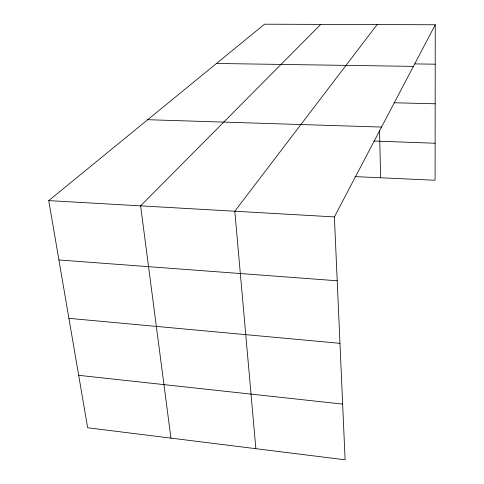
<?xml version="1.0" encoding="UTF-8"?>
<svg xmlns="http://www.w3.org/2000/svg" width="484" height="484" viewBox="0 0 484 484"><rect width="100%" height="100%" fill="white"/><g stroke="black" fill="none" stroke-linecap="round" stroke-linejoin="round"><path stroke-width="0.73" d="M435.255 24.769L334.384 216.911L345.11 459.8L87.658 427.759L48.745 200.618L264.53 24.2L435.255 24.769L435.086 180.254L354.947 176.606M377.109 24.575L234.807 211.23L255.867 448.692M320.771 24.388L140.608 205.857L170.949 438.129M414.891 63.906L435.213 64.191M216.493 63.471L413.421 66.368M393.903 102.765L435.17 103.788M147.711 119.705L381.543 127.08M373.823 141.05L435.128 143.228M48.745 200.618L334.384 216.911M58.909 259.962L337.203 280.781M68.91 318.345L339.968 343.331M78.674 375.318L342.648 404.098M379.553 130.801L380.63 177.773"/></g></svg>
